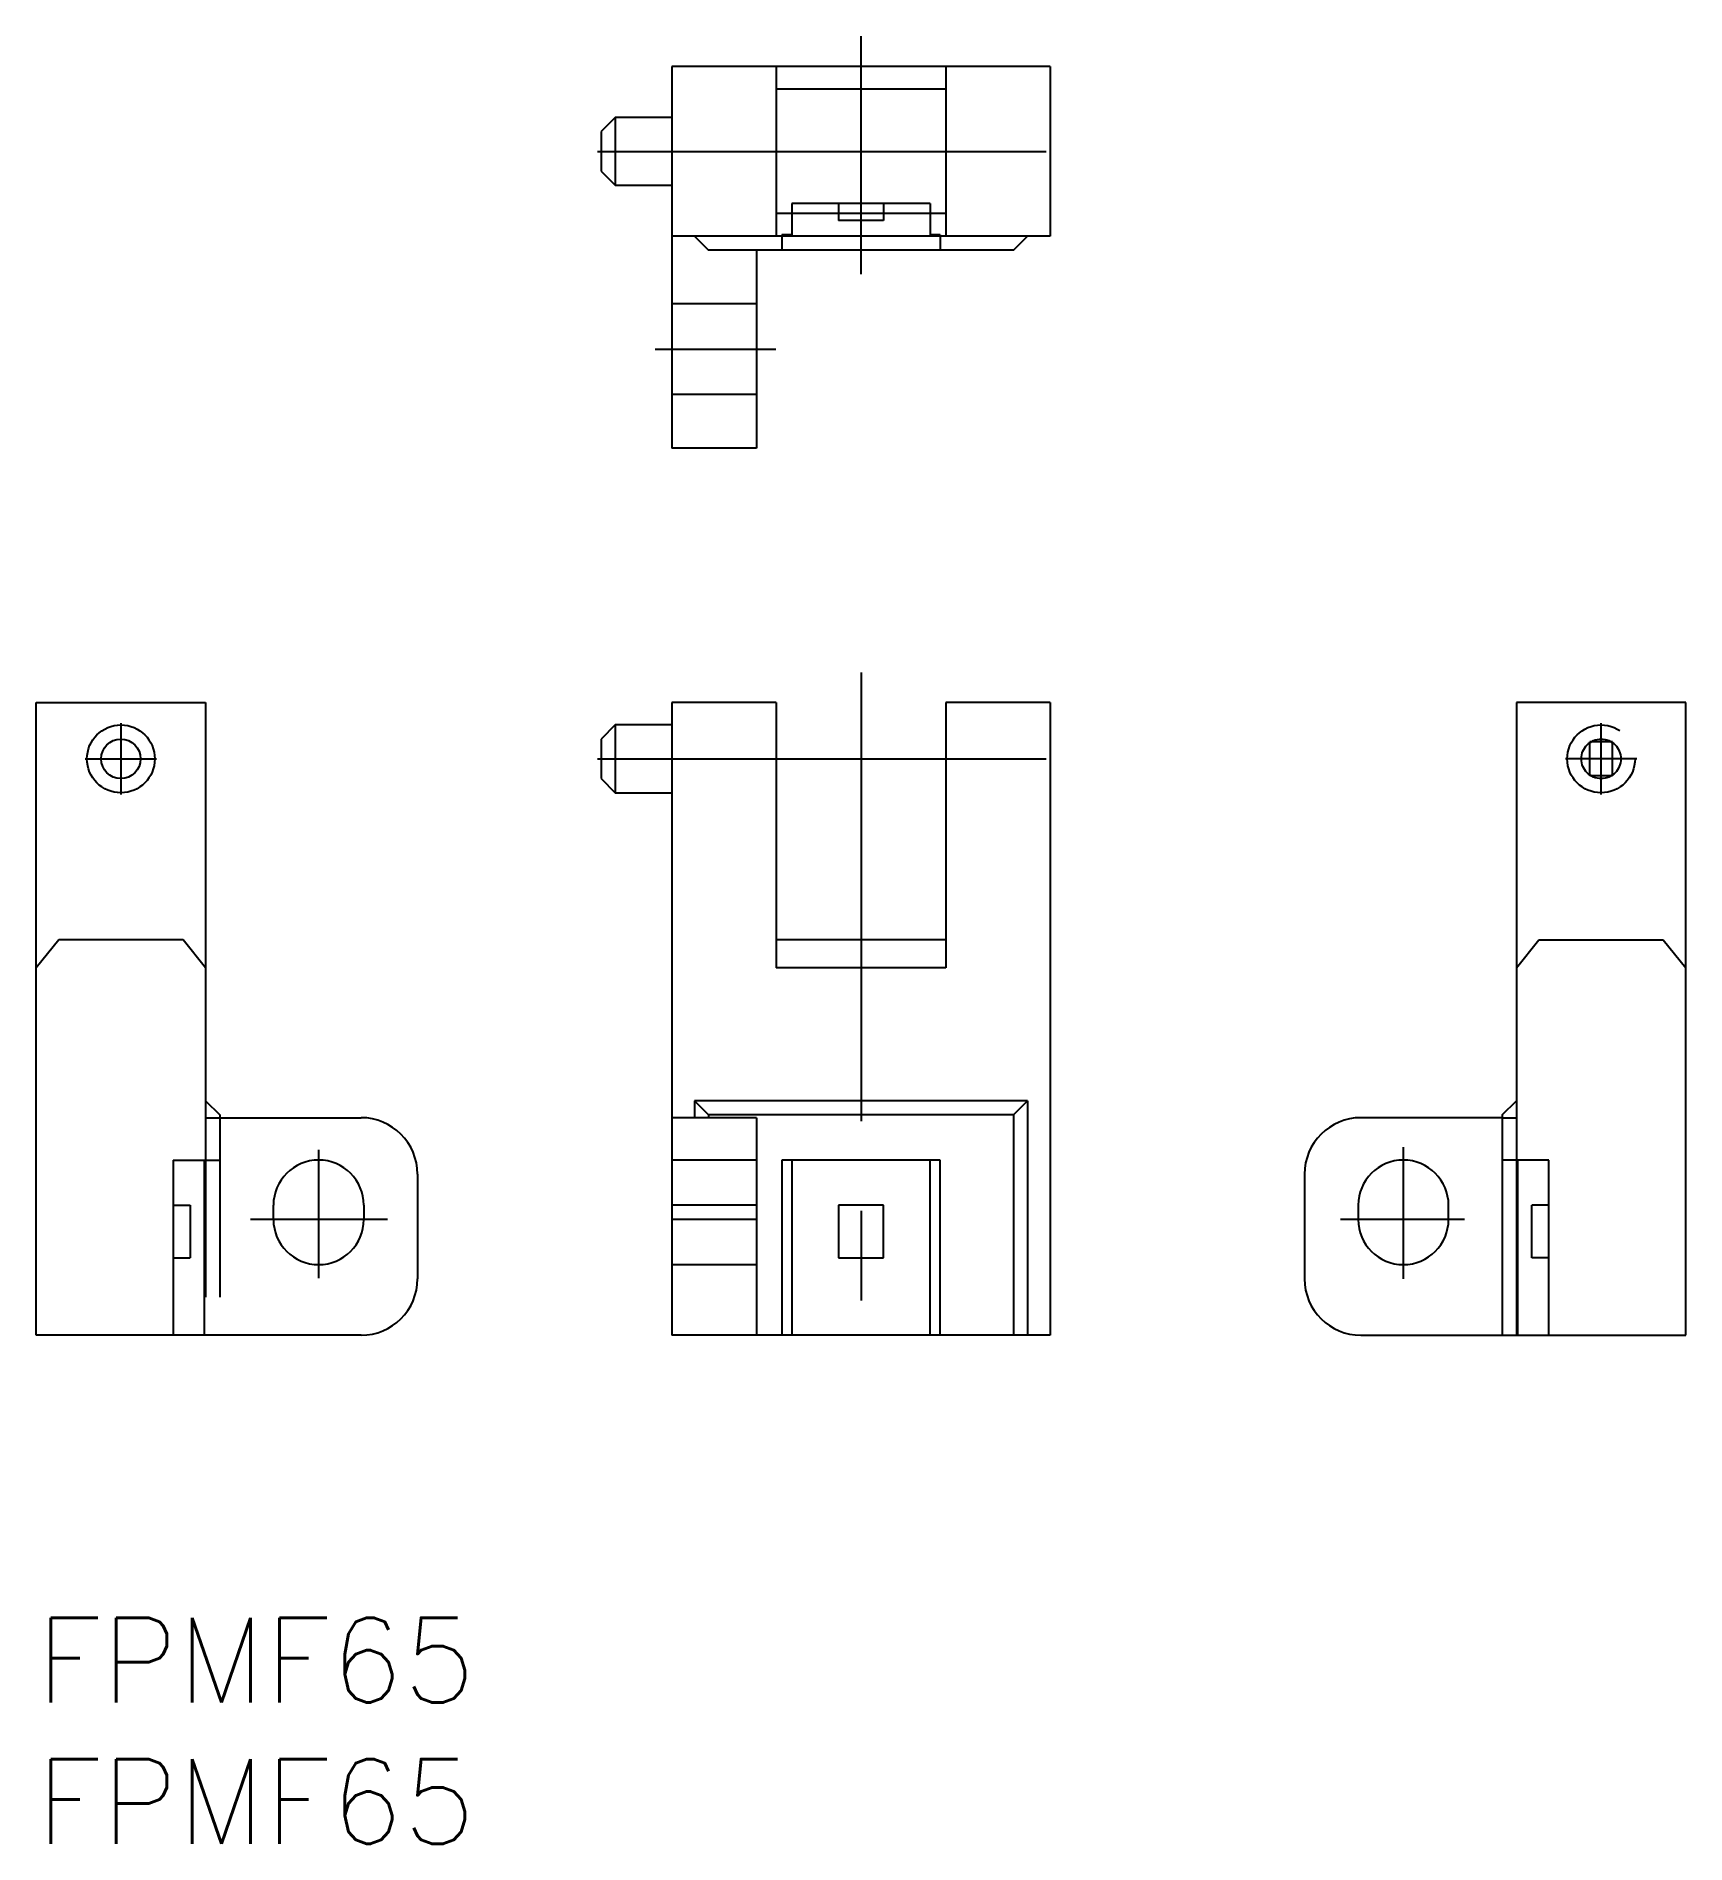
# Model space of a CAD drawing. Extents: x 0 to 58.4, y -8 to 56.
import ezdxf

# ---------------------------------------------------------------- set-up
doc = ezdxf.new("R2010")
doc.units = 0
doc.header["$LTSCALE"] = 0.5
for name, pattern in [('CENTER', [50.8, 31.75, -6.35, 6.35, -6.35]), ('DASHED', [19.05, 12.7, -6.35]), ('PHANTOM', [63.5, 31.75, -6.35, 6.35, -6.35, 6.35, -6.35])]:
    doc.linetypes.add(name, pattern=pattern)
for name, color, linetype in [('MSM_CENTER', 1, 'CENTER'), ('MSM_CONTINUOUS', 7, 'CONTINUOUS'), ('MSM_DASHED', 4, 'DASHED'), ('MSM_IMAGINARY', 6, 'PHANTOM'), ('MSM_PART_NUMBER', 7, 'CONTINUOUS')]:
    doc.layers.add(name, color=color, linetype=linetype)
doc.styles.get("Standard").update_dxf_attribs({"font": 'txt.shx', "height": 3, "bigfont": 'bigfont.shx'})

msp = doc.modelspace()

# ---------------------------------------------------------------- linework, layer by layer
at = {"layer": 'MSM_CENTER'}
for p, q in [((29.2, 47.557), (29.2, 55.978)), ((19.875, 51.9), (36.768, 51.9)), ((21.916, 44.9), (26.186, 44.9)), ((29.2, 33.453), (29.2, 8.802)), ((3, 31.66), (3, 29.14)), ((55.4, 29.14), (55.4, 31.66)), ((1.74, 30.4), (4.26, 30.4)), ((19.875, 30.4), (37.864, 30.4)), ((56.66, 30.4), (54.14, 30.4)), ((48.4, 11.993), (48.4, 16.661)), ((10, 16.557), (10, 12.026)), ((12.441, 14.1), (7.589, 14.1)), ((50.566, 14.1), (46.17, 14.1))]:
    msp.add_line(p, q, dxfattribs=at)
at = {"layer": 'MSM_CONTINUOUS'}
for p, q in [((35.9, 54.9), (22.5, 54.9)), ((22.5, 54.9), (22.5, 41.4)), ((26.2, 54.9), (26.2, 48.9)), ((32.2, 54.9), (32.2, 48.9)), ((35.9, 54.9), (35.9, 48.9)), ((32.2, 54.1), (26.2, 54.1)), ((20.5, 53.1), (20, 52.6)), ((20, 52.6), (20, 51.2)), ((22.5, 53.1), (20.5, 53.1)), ((20.5, 53.1), (20.5, 50.7)), ((20, 51.2), (20.5, 50.7)), ((20.5, 50.7), (22.5, 50.7)), ((32.2, 49.7), (26.2, 49.7)), ((35.9, 48.9), (22.5, 48.9)), ((23.3, 48.9), (23.8, 48.4)), ((34.6, 48.4), (35.1, 48.9)), ((34.6, 48.4), (23.8, 48.4)), ((25.5, 48.4), (25.5, 41.4)), ((25.5, 41.4), (22.5, 41.4)), ((0, 10), (0, 32.4)), ((0, 32.4), (6, 32.4)), ((6, 32.4), (6, 17.7)), ((26.2, 32.4), (22.5, 32.4)), ((22.5, 32.4), (22.5, 10)), ((26.2, 32.4), (26.2, 23)), ((35.9, 32.4), (32.2, 32.4)), ((32.2, 32.4), (32.2, 23)), ((35.9, 32.4), (35.9, 10)), ((52.4, 32.4), (52.4, 10)), ((58.4, 32.4), (52.4, 32.4)), ((58.4, 10), (58.4, 32.4)), ((20.5, 31.6), (20, 31.1)), ((20.5, 31.6), (20.5, 29.2)), ((22.5, 31.6), (20.5, 31.6)), ((20, 31.1), (20, 29.7)), ((20, 29.7), (20.5, 29.2)), ((20.5, 29.2), (22.5, 29.2)), ((32.2, 24), (26.2, 24)), ((32.2, 23), (26.2, 23)), ((6, 18.3), (6.5, 17.8)), ((23.3, 18.3), (23.3, 17.7)), ((35.1, 18.3), (23.3, 18.3)), ((23.3, 18.3), (23.8, 17.8)), ((34.6, 17.8), (35.1, 18.3)), ((35.1, 18.3), (35.1, 10)), ((51.9, 17.8), (52.4, 18.3)), ((6, 17.7), (11.5, 17.7)), ((6.5, 17.8), (6.5, 17.7)), ((25.5, 17.7), (22.5, 17.7)), ((34.6, 17.8), (23.8, 17.8)), ((23.8, 17.8), (23.8, 17.7)), ((25.5, 17.7), (25.5, 10)), ((34.6, 17.8), (34.6, 10)), ((51.9, 17.7), (46.9, 17.7)), ((51.9, 17.8), (51.9, 10)), ((26.4, 16.2), (26.4, 10)), ((32, 16.2), (26.4, 16.2)), ((26.75, 16.2), (26.75, 10)), ((31.65, 10), (31.65, 16.2)), ((32, 10), (32, 16.2)), ((13.5, 15.7), (13.5, 12)), ((44.9, 15.7), (44.9, 12)), ((8.4, 14.1), (8.4, 14.6)), ((11.6, 14.6), (11.6, 14.1)), ((28.4, 14.6), (28.4, 12.74)), ((30, 14.6), (28.4, 14.6)), ((30, 12.74), (30, 14.6)), ((46.8, 14.6), (46.8, 14.1)), ((50, 14.1), (50, 14.6)), ((28.4, 12.74), (30, 12.74)), ((11.5, 10), (0, 10)), ((35.9, 10), (22.5, 10)), ((46.9, 10), (58.4, 10))]:
    msp.add_line(p, q, dxfattribs=at)
for radius in [1.2, 0.7]:
    msp.add_circle((3, 30.4), radius, dxfattribs=at)
for centre, radius, start, end in [((11.5, 15.7), 2, 0, 90), ((46.9, 15.7), 2, 90, 180), ((10, 14.6), 1.6, 0, 180), ((48.4, 14.6), 1.6, 0, 180), ((10, 14.1), 1.6, 180, 0), ((48.4, 14.1), 1.6, 180, 0), ((11.5, 12), 2, 270, 0), ((46.9, 12), 2, 180, 270)]:
    msp.add_arc(centre, radius, start, end, dxfattribs=at)
at = {"layer": 'MSM_DASHED'}
for p, q in [((31.65, 50.05), (26.75, 50.05)), ((26.75, 50.05), (26.75, 48.95)), ((28.4, 50.05), (28.4, 49.45)), ((30, 50.05), (30, 49.45)), ((31.65, 50.05), (31.65, 48.95)), ((30, 49.45), (28.4, 49.45)), ((26.75, 48.95), (26.4, 48.95)), ((26.4, 48.95), (26.4, 48.4)), ((32, 48.95), (31.65, 48.95)), ((32, 48.95), (32, 48.4)), ((25.5, 46.5), (22.5, 46.5)), ((25.5, 43.3), (22.5, 43.3)), ((0.8, 24), (0, 23)), ((5.2, 24), (0.8, 24)), ((6, 23), (5.2, 24)), ((52.4, 23), (53.2, 24)), ((53.2, 24), (57.6, 24)), ((57.6, 24), (58.4, 23)), ((6, 17.7), (6, 10)), ((6.5, 17.7), (6.5, 10)), ((51.9, 17.7), (52.4, 17.7)), ((4.85, 16.2), (6.5, 16.2)), ((4.85, 16.2), (4.85, 10)), ((5.95, 16.2), (5.95, 10)), ((25.5, 16.2), (22.5, 16.2)), ((53.55, 16.2), (51.9, 16.2)), ((52.45, 10), (52.45, 16.2)), ((53.55, 10), (53.55, 16.2)), ((4.85, 14.6), (5.45, 14.6)), ((5.45, 14.6), (5.45, 12.74)), ((25.5, 14.6), (22.5, 14.6)), ((25.5, 14.1), (22.5, 14.1)), ((52.95, 12.74), (52.95, 14.6)), ((53.55, 14.6), (52.95, 14.6)), ((4.85, 12.74), (5.45, 12.74)), ((22.5, 12.5), (25.5, 12.5)), ((53.55, 12.74), (52.95, 12.74))]:
    msp.add_line(p, q, dxfattribs=at)
for radius in [1.2, 0.7]:
    msp.add_circle((55.4, 30.4), radius, dxfattribs=at)
at = {"layer": 'MSM_IMAGINARY'}
for p, q in [((55.8, 31), (55, 31)), ((55, 29.8), (55, 31)), ((55.8, 29.8), (55.8, 31)), ((55.8, 29.8), (55, 29.8))]:
    msp.add_line(p, q, dxfattribs=at)

# ---------------------------------------------------------------- texts
at = {"layer": 'MSM_PART_NUMBER'}
for p in [(0, -3), (0, -8)]:
    msp.add_text('FPMF65', height=3, dxfattribs=at).set_placement(p)

doc.saveas('drawing.dxf')
